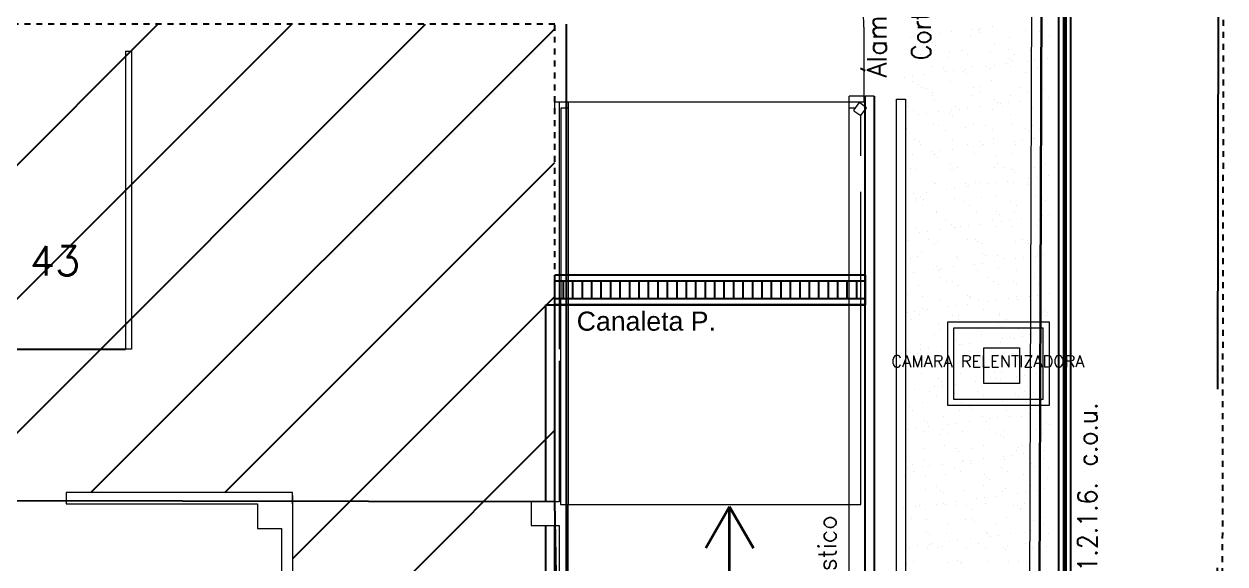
# Model space of a CAD drawing. Header units: millimetres. Extents: x 182 to 305, y 81 to 164.
# Drawn here: x 284.42 to 304.57, y 139.19 to 148.25 of the extents above; entities that cross this region are included whole.
import ezdxf

# ---------------------------------------------------------------- set-up
doc = ezdxf.new("R2010")
doc.units = ezdxf.units.MM
for name, pattern in [('ACAD_ISO04W100', [30.5, 24, -3, 0.5, -3]), ('ACAD_ISO10W100', [18.5, 12, -3, 0.5, -3]), ('DASHDOT', [1, 0.5, -0.25, 0, -0.25]), ('Hidden', [7.14375, 4.7625, -2.38125])]:
    doc.linetypes.add(name, pattern=pattern)
for name, color, linetype in [('-03-IS-PLUV', 7, 'Continuous'), ('00SILUETA', 7, 'Continuous'), ('Lineas Lotes', 7, 'DASHDOT'), ('Lineas Proyecciones', 7, 'Hidden'), ('reja', 7, 'Continuous'), ('Relleno muros', 7, 'Continuous'), ('solado h verde', 7, 'Continuous'), ('TIERRA', 7, 'Continuous')]:
    doc.layers.add(name, color=color, linetype=linetype)
for name, color, linetype, lineweight in [('A-----NPP', 7, 'Continuous', 9), ('A-----TEP', 7, 'Continuous', 9), ('A-AREAIDM', 7, 'Continuous', 18), ('A-AREALIM', 7, 'Continuous', 9), ('A-FLOROTM', 7, 'Continuous', 9), ('A-FLORSTM', 7, 'Continuous', 9), ('A-WALL', 7, 'Continuous', 9), ('BLOCK 019', 7, 'Continuous', 9), ('C-PKNGCTM', 7, 'Continuous', 9), ('G-PLANOTM', 7, 'Continuous', 9), ('OBSERVACIONES', 7, 'Continuous', 25), ('S-COLSPRM', 7, 'Continuous', 9)]:
    doc.layers.add(name, color=color, linetype=linetype, lineweight=lineweight)
doc.styles.add('NUEVOLOCALES', font='romans.shx')
doc.styles.add('PANROMAN', font='arial.ttf', dxfattribs={"height": 0.4})
doc.styles.get("Standard").update_dxf_attribs({"font": 'txt.shx'})

msp = doc.modelspace()

# ---------------------------------------------------------------- linework, layer by layer
at = {"layer": '-03-IS-PLUV', "color": 252, "linetype": 'Continuous'}
for p, q in [((293.325194, 143.634917), (293.325194, 144.034917)), ((298.531104, 144.034917), (293.325194, 144.034917)), ((293.325194, 143.634917), (293.325194, 144.034917)), ((298.531104, 144.034917), (293.325194, 144.034917)), ((298.531104, 143.934917), (293.325194, 143.934917)), ((298.531104, 143.934917), (293.325194, 143.934917)), ((293.469768, 143.634917), (293.469768, 143.934917)), ((293.469768, 143.634917), (293.469768, 143.934917)), ((293.628518, 143.634917), (293.628518, 143.934917)), ((293.628518, 143.634917), (293.628518, 143.934917)), ((293.787268, 143.634917), (293.787268, 143.934917)), ((293.787268, 143.634917), (293.787268, 143.934917)), ((293.946018, 143.634917), (293.946018, 143.934917)), ((293.946018, 143.634917), (293.946018, 143.934917)), ((294.104768, 143.634917), (294.104768, 143.934917)), ((294.104768, 143.634917), (294.104768, 143.934917)), ((294.263518, 143.634917), (294.263518, 143.934917)), ((294.263518, 143.634917), (294.263518, 143.934917)), ((294.422268, 143.634917), (294.422268, 143.934917)), ((294.422268, 143.634917), (294.422268, 143.934917)), ((294.581018, 143.634917), (294.581018, 143.934917)), ((294.581018, 143.634917), (294.581018, 143.934917)), ((294.739768, 143.634917), (294.739768, 143.934917)), ((294.739768, 143.634917), (294.739768, 143.934917)), ((294.898518, 143.634917), (294.898518, 143.934917)), ((294.898518, 143.634917), (294.898518, 143.934917)), ((295.057268, 143.634917), (295.057268, 143.934917)), ((295.057268, 143.634917), (295.057268, 143.934917)), ((295.216018, 143.634917), (295.216018, 143.934917)), ((295.216018, 143.634917), (295.216018, 143.934917)), ((295.374768, 143.634917), (295.374768, 143.934917)), ((295.374768, 143.634917), (295.374768, 143.934917)), ((295.533518, 143.634917), (295.533518, 143.934917)), ((295.533518, 143.634917), (295.533518, 143.934917)), ((295.692268, 143.634917), (295.692268, 143.934917)), ((295.692268, 143.634917), (295.692268, 143.934917)), ((295.851018, 143.634917), (295.851018, 143.934917)), ((295.851018, 143.634917), (295.851018, 143.934917)), ((296.009768, 143.634917), (296.009768, 143.934917)), ((296.009768, 143.634917), (296.009768, 143.934917)), ((296.168518, 143.634917), (296.168518, 143.934917)), ((296.168518, 143.634917), (296.168518, 143.934917)), ((296.327268, 143.634917), (296.327268, 143.934917)), ((296.327268, 143.634917), (296.327268, 143.934917)), ((296.486018, 143.634917), (296.486018, 143.934917)), ((296.486018, 143.634917), (296.486018, 143.934917)), ((296.644768, 143.634917), (296.644768, 143.934917)), ((296.644768, 143.634917), (296.644768, 143.934917)), ((296.803518, 143.634917), (296.803518, 143.934917)), ((296.803518, 143.634917), (296.803518, 143.934917)), ((296.962268, 143.634917), (296.962268, 143.934917)), ((296.962268, 143.634917), (296.962268, 143.934917)), ((297.121018, 143.634917), (297.121018, 143.934917)), ((297.121018, 143.634917), (297.121018, 143.934917)), ((297.279768, 143.634917), (297.279768, 143.934917)), ((297.279768, 143.634917), (297.279768, 143.934917)), ((297.438518, 143.634917), (297.438518, 143.934917)), ((297.438518, 143.634917), (297.438518, 143.934917)), ((297.597268, 143.634917), (297.597268, 143.934917)), ((297.597268, 143.634917), (297.597268, 143.934917)), ((297.756018, 143.634917), (297.756018, 143.934917)), ((297.756018, 143.634917), (297.756018, 143.934917)), ((297.914768, 143.634917), (297.914768, 143.934917)), ((297.914768, 143.634917), (297.914768, 143.934917)), ((298.073518, 143.634917), (298.073518, 143.934917)), ((298.073518, 143.634917), (298.073518, 143.934917)), ((298.232268, 143.634917), (298.232268, 143.934917)), ((298.232268, 143.634917), (298.232268, 143.934917)), ((298.391018, 143.634917), (298.391018, 143.934917)), ((298.391018, 143.634917), (298.391018, 143.934917)), ((298.531104, 144.034917), (298.531104, 143.634917)), ((298.531104, 144.034917), (298.531104, 143.634917)), ((293.325194, 143.534917), (293.325194, 143.634917)), ((298.531104, 143.634917), (293.325194, 143.634917)), ((293.325194, 143.534917), (293.325194, 143.634917)), ((298.531104, 143.634917), (293.325194, 143.634917)), ((293.325194, 143.536647), (298.531104, 143.536647)), ((293.325194, 143.536647), (298.531104, 143.536647)), ((298.531104, 143.534917), (293.325194, 143.534917)), ((298.531104, 143.534917), (293.325194, 143.534917)), ((298.531104, 143.634917), (298.531104, 143.534917)), ((298.531104, 143.634917), (298.531104, 143.534917))]:
    msp.add_line(p, q, dxfattribs=at)
at = {"linetype": 'ACAD_ISO10W100'}
msp.add_line((304.3478, 86.621522), (304.483929, 160.881522), dxfattribs=at)
at = {"color": 252}
for p, q in [((298.531104, 128.23174), (298.531104, 147.038646)), ((298.681104, 147.035737), (298.681104, 128.08174)), ((293.175194, 140.23174), (293.175194, 143.536647)), ((293.175194, 143.536647), (293.325194, 143.536647)), ((293.175194, 143.536647), (293.325194, 143.536647)), ((293.325194, 140.23174), (293.325194, 143.536647)), ((293.175194, 128.23174), (293.175194, 139.83174)), ((293.325194, 128.23174), (293.325194, 139.83174))]:
    msp.add_line(p, q, dxfattribs=at)
at = {"layer": '00SILUETA', "color": 252, "lineweight": 9}
for p, q in [((299.920609, 141.847985), (299.920609, 143.247985)), ((299.920609, 143.247985), (301.620609, 143.247985)), ((300.020609, 141.947985), (300.020609, 143.147985)), ((300.020609, 143.147985), (301.520609, 143.147985)), ((301.520609, 141.947985), (301.520609, 143.147985)), ((301.620609, 143.247985), (301.620609, 141.847985)), ((300.520609, 142.214685), (300.520609, 142.814685)), ((300.520609, 142.814685), (301.120609, 142.814685)), ((301.120609, 142.814685), (301.120609, 142.214685)), ((301.120609, 142.214685), (300.520609, 142.214685)), ((301.520609, 141.947985), (300.020609, 141.947985)), ((301.620609, 141.847985), (299.920609, 141.847985))]:
    msp.add_line(p, q, dxfattribs=at)
at = {"layer": 'A-----NPP', "color": 252, "lineweight": 18}
for p, q in [((293.548601, 146.935737), (293.548601, 140.184648)), ((298.261104, 146.935737), (293.548601, 146.935737)), ((298.261104, 140.184648), (298.261104, 146.935737)), ((298.261104, 140.184648), (298.261104, 146.935737)), ((293.548601, 140.184648), (298.261104, 140.184648)), ((293.548601, 140.184648), (298.261104, 140.184648))]:
    msp.add_line(p, q, dxfattribs=at)
at = {"layer": 'A-----NPP', "color": 252, "lineweight": 35}
for p, q in [((296.255621, 140.144648), (295.855621, 139.451828)), ((296.255621, 140.144648), (295.855621, 139.451828)), ((296.255621, 128.23174), (296.255621, 140.144648)), ((296.255621, 140.144648), (296.655621, 139.451828)), ((296.255621, 140.144648), (296.655621, 139.451828))]:
    msp.add_line(p, q, dxfattribs=at)
at = {"layer": 'A-AREALIM', "color": 252}
msp.add_line((293.548601, 128.23174), (293.548601, 140.184648), dxfattribs=at)
at = {"layer": 'A-FLOROTM', "color": 252}
for p, q in [((298.511104, 148.193086), (298.511104, 146.935737)), ((293.548601, 146.935737), (293.395194, 146.935737)), ((293.395194, 146.935737), (293.395194, 142.793656)), ((298.511104, 146.935737), (298.261104, 146.935737)), ((298.511104, 146.935737), (298.261104, 146.935737)), ((298.511104, 147.035737), (298.531104, 147.035737)), ((298.511104, 147.035737), (298.531104, 147.035737)), ((293.425194, 146.835737), (293.425194, 143.635193)), ((293.548601, 146.835737), (293.425194, 146.835737)), ((298.360487, 146.835737), (298.261104, 146.835737)), ((298.360487, 146.835737), (298.261104, 146.835737)), ((298.461104, 146.033596), (298.461104, 146.716554)), ((298.461104, 146.033596), (298.461104, 146.716554)), ((298.461104, 143.635193), (298.461104, 145.433336)), ((298.461104, 143.635193), (298.461104, 145.433336)), ((293.418149, 143.635193), (293.418149, 140.184648)), ((293.548601, 143.635193), (293.418149, 143.635193)), ((293.425194, 143.635193), (293.548601, 143.635193)), ((298.461104, 143.635193), (298.261104, 143.635193)), ((298.261104, 143.635193), (298.461104, 143.635193)), ((298.461104, 140.184648), (298.461104, 143.635193)), ((298.461104, 140.184648), (298.461104, 143.635193)), ((286.121073, 142.793656), (283.722673, 142.793656)), ((293.395194, 142.593656), (293.395194, 140.23174)), ((293.395194, 140.23174), (293.325194, 140.23174)), ((293.395194, 140.23174), (293.325194, 140.23174)), ((293.418149, 140.184648), (293.548601, 140.184648)), ((298.261104, 140.184648), (298.461104, 140.184648)), ((298.261104, 140.184648), (298.461104, 140.184648)), ((293.325194, 139.83174), (293.395194, 139.83174)), ((293.395194, 139.83174), (293.395194, 128.23174))]:
    msp.add_line(p, q, dxfattribs=at)
msp.add_arc((293.461104, 148.194648), 5.05, 0, 89.033757, dxfattribs=at)
at = {"layer": 'A-FLORSTM', "color": 252}
for p, q in [((293.548601, 146.935737), (293.325194, 146.935737)), ((293.325194, 146.784543), (293.325194, 146.935737)), ((298.511104, 147.035737), (298.261104, 147.035737)), ((298.261104, 146.935737), (298.261104, 147.035737)), ((298.511104, 147.035737), (298.261104, 147.035737)), ((298.261104, 146.935737), (298.261104, 147.035737)), ((298.531104, 146.935737), (298.261104, 146.935737)), ((298.531104, 146.935737), (298.261104, 146.935737)), ((298.261104, 128.23174), (298.261104, 140.184648)), ((298.261104, 128.23174), (298.261104, 140.184648))]:
    msp.add_line(p, q, dxfattribs=at)
at = {"layer": 'A-WALL', "color": 252}
for p, q in [((301.256806, 127.945421), (301.347196, 154.505268)), ((301.256806, 127.945421), (301.347196, 154.505268)), ((301.497195, 154.504758), (301.406806, 127.944911)), ((298.531104, 146.859082), (298.531104, 147.035737)), ((298.681104, 147.035737), (298.531104, 147.035737)), ((298.531104, 146.859082), (298.531104, 147.035737)), ((298.681104, 147.035737), (298.531104, 147.035737)), ((298.681104, 147.035737), (298.681104, 128.08174)), ((298.681104, 147.035737), (298.681104, 128.08174)), ((298.531104, 128.23174), (298.531104, 146.812901)), ((298.531104, 128.23174), (298.531104, 146.812901))]:
    msp.add_line(p, q, dxfattribs=at)
at = {"layer": 'A-WALL', "color": 252, "lineweight": 18}
for p, q in [((301.517195, 154.50469), (301.426805, 127.944843)), ((288.923506, 140.384648), (285.123634, 140.384648)), ((285.123634, 140.384648), (285.123634, 140.194648)), ((288.923506, 140.194648), (288.923506, 140.384648)), ((288.926101, 128.26674), (288.926101, 140.334648)), ((285.123634, 140.194648), (288.336101, 140.194648)), ((288.736101, 139.784648), (288.736101, 128.283744))]:
    msp.add_line(p, q, dxfattribs=at)
at = {"layer": 'BLOCK 019', "color": 252, "ltscale": 5}
for p, q in [((299.056106, 146.988646), (299.206106, 146.988646)), ((299.056106, 120.514856), (299.056106, 146.988646)), ((299.056106, 146.988646), (299.206106, 146.988646)), ((299.056106, 120.514856), (299.056106, 146.988646)), ((299.206106, 146.988646), (299.206106, 120.514856)), ((299.206106, 146.988646), (299.206106, 120.514856))]:
    msp.add_line(p, q, dxfattribs=at)
at = {"layer": 'C-PKNGCTM', "color": 252}
for p, q in [((286.121073, 147.793656), (286.222673, 147.793656)), ((286.121073, 147.793656), (286.121073, 142.793656)), ((286.222673, 147.793656), (286.222673, 142.793656)), ((286.222673, 142.793656), (286.121073, 142.793656))]:
    msp.add_line(p, q, dxfattribs=at)
at = {"layer": 'C-PKNGCTM', "color": 252, "lineweight": 25}
msp.add_line((283.722673, 142.793656), (286.121073, 142.793656), dxfattribs=at)
at = {"layer": 'G-PLANOTM', "color": 252}
for p, q in [((298.423802, 146.922883), (298.341512, 146.80962)), ((298.423802, 146.922883), (298.341512, 146.80962)), ((298.439802, 146.925417), (298.423802, 146.922883)), ((298.439802, 146.925417), (298.423802, 146.922883)), ((298.553064, 146.843127), (298.439802, 146.925417)), ((298.553064, 146.843127), (298.439802, 146.925417)), ((298.341512, 146.80962), (298.344046, 146.793621)), ((298.341512, 146.80962), (298.344046, 146.793621)), ((298.344046, 146.793621), (298.457309, 146.711331)), ((298.344046, 146.793621), (298.457309, 146.711331)), ((298.457309, 146.711331), (298.553064, 146.843127)), ((298.457309, 146.711331), (298.553064, 146.843127))]:
    msp.add_line(p, q, dxfattribs=at)
at = {"layer": 'Lineas Lotes', "color": 252, "linetype": 'ACAD_ISO04W100', "ltscale": 4e-05}
for p, q in [((301.978592, 160.877005), (301.978592, 84.162828)), ((304.43277, 86.617005), (304.568899, 160.877005))]:
    msp.add_line(p, q, dxfattribs=at)
at = {"layer": 'Lineas Proyecciones', "color": 252, "linetype": 'Hidden', "ltscale": 0.00015}
msp.add_line((293.325194, 148.244648), (205.886006, 148.244648), dxfattribs=at)
at = {"layer": 'Lineas Proyecciones', "color": 252, "linetype": 'Hidden', "ltscale": 0.005}
msp.add_line((293.325194, 143.534917), (293.325194, 148.244648), dxfattribs=at)
at = {"layer": 'Lineas Proyecciones', "color": 252, "linetype": 'Hidden', "ltscale": 50}
msp.add_line((293.521101, 128.23174), (293.521101, 148.244648), dxfattribs=at)
at = {"layer": 'reja', "color": 252}
for p, q in [((301.778593, 128.527043), (301.778593, 160.717443)), ((301.858594, 160.717443), (301.858594, 128.527043)), ((301.878594, 160.717443), (301.878594, 128.527043)), ((301.898594, 160.717443), (301.898594, 128.527043)), ((301.978592, 160.717443), (301.978592, 128.527043))]:
    msp.add_line(p, q, dxfattribs=at)
at = {"layer": 'Relleno muros', "color": 252, "linetype": 'Continuous', "ltscale": 10}
for p, q in [((278.803632, 140.384648), (286.663632, 148.244648)), ((281.049403, 140.384648), (288.909403, 148.244648)), ((283.295175, 140.384648), (291.155175, 148.244648)), ((285.540946, 140.384648), (293.325194, 148.168897)), ((287.786717, 140.384648), (293.325194, 145.923126)), ((288.926101, 139.278262), (293.325194, 143.677355)), ((288.926101, 137.03249), (293.325194, 141.431584))]:
    msp.add_line(p, q, dxfattribs=at)
at = {"layer": 'S-COLSPRM', "color": 252}
for p, q in [((288.336101, 140.194648), (288.336101, 139.784648)), ((293.325194, 140.23174), (292.925194, 140.23174)), ((292.925194, 140.23174), (292.925194, 139.83174)), ((293.325194, 140.23174), (292.925194, 140.23174)), ((292.925194, 140.23174), (292.925194, 139.83174)), ((293.325194, 139.83174), (293.325194, 140.23174)), ((293.325194, 139.83174), (293.325194, 140.23174)), ((288.336101, 139.784648), (288.736101, 139.784648)), ((292.925194, 139.83174), (293.325194, 139.83174)), ((292.925194, 139.83174), (293.325194, 139.83174))]:
    msp.add_line(p, q, dxfattribs=at)
at = {"layer": 'solado h verde', "color": 252, "linetype": 'Continuous'}
for p, q in [((299.411969, 148.161417), (299.411969, 148.161417)), ((299.641512, 148.131348), (299.641512, 148.131348)), ((299.984152, 148.115296), (299.984152, 148.115296)), ((300.329155, 148.160717), (300.329155, 148.160717)), ((300.428338, 148.152686), (300.428338, 148.152686)), ((300.432504, 148.132785), (300.432504, 148.132785)), ((300.461364, 148.178123), (300.461364, 148.178123)), ((300.475155, 148.109786), (300.475155, 148.109786)), ((300.667862, 148.205309), (300.667862, 148.205309)), ((301.223496, 148.134222), (301.223496, 148.134222)), ((301.459688, 148.130228), (301.459688, 148.130228)), ((299.300441, 148.025284), (299.300441, 148.025284)), ((299.631572, 148.022683), (299.631572, 148.022683)), ((299.645444, 148.070705), (299.645444, 148.070705)), ((299.664781, 147.929757), (299.664781, 147.929757)), ((299.777653, 148.08811), (299.777653, 148.08811)), ((300.29644, 148.031163), (300.29644, 148.031163)), ((300.696132, 147.907298), (300.696132, 147.907298)), ((300.946195, 148.028047), (300.946195, 148.028047)), ((301.632222, 148.052763), (301.632222, 148.052763)), ((299.304115, 147.771416), (299.304115, 147.771416)), ((299.35394, 147.809196), (299.35394, 147.809196)), ((299.46105, 147.740959), (299.46105, 147.740959)), ((299.711599, 147.886857), (299.711599, 147.886857)), ((299.95387, 147.7683), (299.95387, 147.7683)), ((300.144932, 147.810634), (300.144932, 147.810634)), ((300.252043, 147.742396), (300.252043, 147.742396)), ((300.639897, 147.793016), (300.639897, 147.793016)), ((300.935924, 147.812071), (300.935924, 147.812071)), ((301.043035, 147.743834), (301.043035, 147.743834)), ((301.304765, 147.801497), (301.304765, 147.801497)), ((299.647572, 147.533269), (299.647572, 147.533269)), ((299.932575, 147.684369), (299.932575, 147.684369)), ((300.31244, 147.54175), (300.31244, 147.54175)), ((300.563342, 147.533904), (300.563342, 147.533904)), ((300.695551, 147.55131), (300.695551, 147.55131)), ((300.902049, 147.578496), (300.902049, 147.578496)), ((300.948944, 147.675638), (300.948944, 147.675638)), ((300.962195, 147.538634), (300.962195, 147.538634)), ((300.995761, 147.632738), (300.995761, 147.632738)), ((301.247052, 147.623916), (301.247052, 147.623916)), ((301.379261, 147.641322), (301.379261, 147.641322)), ((301.585759, 147.668508), (301.585759, 147.668508)), ((299.195921, 147.35388), (299.195921, 147.35388)), ((299.32813, 147.371285), (299.32813, 147.371285)), ((299.534628, 147.398471), (299.534628, 147.398471)), ((299.846649, 147.495306), (299.846649, 147.495306)), ((299.879631, 147.443892), (299.879631, 147.443892)), ((300.01184, 147.461297), (300.01184, 147.461297)), ((300.185388, 147.452709), (300.185388, 147.452709)), ((300.218339, 147.488483), (300.218339, 147.488483)), ((300.232205, 147.409809), (300.232205, 147.409809)), ((300.637641, 147.496743), (300.637641, 147.496743)), ((300.655897, 147.303603), (300.655897, 147.303603)), ((301.216738, 147.43025), (301.216738, 147.43025)), ((301.320765, 147.312084), (301.320765, 147.312084)), ((301.428634, 147.49818), (301.428634, 147.49818)), ((299.320116, 147.282003), (299.320116, 147.282003)), ((299.421831, 147.22978), (299.421831, 147.22978)), ((299.468648, 147.18688), (299.468648, 147.18688)), ((299.559077, 147.173155), (299.559077, 147.173155)), ((299.666187, 147.104918), (299.666187, 147.104918)), ((299.96987, 147.278887), (299.96987, 147.278887)), ((300.350069, 147.174592), (300.350069, 147.174592)), ((300.453182, 147.207321), (300.453182, 147.207321)), ((300.45718, 147.106355), (300.45718, 147.106355)), ((301.141062, 147.176029), (301.141062, 147.176029)), ((301.248172, 147.107792), (301.248172, 147.107792)), ((301.46955, 147.198591), (301.46955, 147.198591)), ((301.516368, 147.155691), (301.516368, 147.155691)), ((299.663572, 147.043856), (299.663572, 147.043856)), ((299.689625, 146.984392), (299.689625, 146.984392)), ((300.328441, 147.052337), (300.328441, 147.052337)), ((300.705994, 146.975661), (300.705994, 146.975661)), ((300.752811, 146.932761), (300.752811, 146.932761)), ((300.797529, 146.907091), (300.797529, 146.907091)), ((300.929738, 146.924497), (300.929738, 146.924497)), ((300.978195, 147.04922), (300.978195, 147.04922)), ((301.136236, 146.951683), (301.136236, 146.951683)), ((301.481239, 146.997103), (301.481239, 146.997103)), ((301.613448, 147.014509), (301.613448, 147.014509)), ((299.260794, 146.857827), (299.260794, 146.857827)), ((299.336116, 146.79259), (299.336116, 146.79259)), ((299.430108, 146.727067), (299.430108, 146.727067)), ((299.562317, 146.744472), (299.562317, 146.744472)), ((299.768815, 146.771658), (299.768815, 146.771658)), ((299.942438, 146.752732), (299.942438, 146.752732)), ((299.985871, 146.789474), (299.985871, 146.789474)), ((299.989255, 146.709832), (299.989255, 146.709832)), ((300.051786, 146.859264), (300.051786, 146.859264)), ((300.113818, 146.817079), (300.113818, 146.817079)), ((300.246027, 146.834484), (300.246027, 146.834484)), ((300.452526, 146.86167), (300.452526, 146.86167)), ((300.671897, 146.81419), (300.671897, 146.81419)), ((300.842778, 146.860701), (300.842778, 146.860701)), ((300.973788, 146.730273), (300.973788, 146.730273)), ((301.336766, 146.82267), (301.336766, 146.82267)), ((299.679573, 146.554443), (299.679573, 146.554443)), ((299.764214, 146.537113), (299.764214, 146.537113)), ((300.210231, 146.507344), (300.210231, 146.507344)), ((300.344441, 146.562923), (300.344441, 146.562923)), ((300.555206, 146.53855), (300.555206, 146.53855)), ((300.994196, 146.559807), (300.994196, 146.559807)), ((301.2266, 146.498614), (301.2266, 146.498614)), ((301.346199, 146.539987), (301.346199, 146.539987)), ((299.225698, 146.486903), (299.225698, 146.486903)), ((299.352116, 146.303177), (299.352116, 146.303177)), ((299.871325, 146.468876), (299.871325, 146.468876)), ((300.001871, 146.30006), (300.001871, 146.30006)), ((300.662317, 146.470313), (300.662317, 146.470313)), ((300.687898, 146.324777), (300.687898, 146.324777)), ((301.163925, 146.297684), (301.163925, 146.297684)), ((301.273417, 146.455714), (301.273417, 146.455714)), ((301.352766, 146.333257), (301.352766, 146.333257)), ((301.370423, 146.32487), (301.370423, 146.32487)), ((301.453309, 146.47175), (301.453309, 146.47175)), ((299.446675, 146.284415), (299.446675, 146.284415)), ((299.465931, 146.221785), (299.465931, 146.221785)), ((299.664295, 146.100254), (299.664295, 146.100254)), ((299.796504, 146.117659), (299.796504, 146.117659)), ((300.003002, 146.144845), (300.003002, 146.144845)), ((300.256923, 146.223222), (300.256923, 146.223222)), ((300.348005, 146.190266), (300.348005, 146.190266)), ((300.463044, 146.275684), (300.463044, 146.275684)), ((300.480215, 146.207672), (300.480215, 146.207672)), ((300.509861, 146.232784), (300.509861, 146.232784)), ((300.686713, 146.234858), (300.686713, 146.234858)), ((301.031716, 146.280278), (301.031716, 146.280278)), ((301.047916, 146.22466), (301.047916, 146.22466)), ((301.494394, 146.253226), (301.494394, 146.253226)), ((299.319292, 146.054833), (299.319292, 146.054833)), ((299.695573, 146.06503), (299.695573, 146.06503)), ((299.699487, 146.052755), (299.699487, 146.052755)), ((299.746305, 146.009855), (299.746305, 146.009855)), ((299.969351, 145.901071), (299.969351, 145.901071)), ((300.360441, 146.07351), (300.360441, 146.07351)), ((300.730838, 146.030296), (300.730838, 146.030296)), ((300.760344, 145.902508), (300.760344, 145.902508)), ((301.010196, 146.070394), (301.010196, 146.070394)), ((301.551336, 145.903945), (301.551336, 145.903945)), ((299.28547, 145.831397), (299.28547, 145.831397)), ((299.368116, 145.813763), (299.368116, 145.813763)), ((299.967281, 145.807367), (299.967281, 145.807367)), ((300.017871, 145.810647), (300.017871, 145.810647)), ((300.076462, 145.832834), (300.076462, 145.832834)), ((300.703898, 145.835363), (300.703898, 145.835363)), ((300.867454, 145.834271), (300.867454, 145.834271)), ((300.98365, 145.798636), (300.98365, 145.798636)), ((301.030467, 145.755736), (301.030467, 145.755736)), ((301.368766, 145.843844), (301.368766, 145.843844)), ((301.60461, 145.698057), (301.60461, 145.698057)), ((299.203725, 145.584438), (299.203725, 145.584438)), ((299.671068, 145.585743), (299.671068, 145.585743)), ((299.711573, 145.575616), (299.711573, 145.575616)), ((300.030691, 145.490846), (300.030691, 145.490846)), ((300.220094, 145.575707), (300.220094, 145.575707)), ((300.237189, 145.518032), (300.237189, 145.518032)), ((300.266911, 145.532807), (300.266911, 145.532807)), ((300.376441, 145.584097), (300.376441, 145.584097)), ((300.462061, 145.587181), (300.462061, 145.587181)), ((300.582192, 145.563453), (300.582192, 145.563453)), ((300.714402, 145.580859), (300.714402, 145.580859)), ((300.9209, 145.608045), (300.9209, 145.608045)), ((301.026196, 145.580981), (301.026196, 145.580981)), ((301.251444, 145.553249), (301.251444, 145.553249)), ((301.253053, 145.588618), (301.253053, 145.588618)), ((301.265903, 145.653465), (301.265903, 145.653465)), ((301.398112, 145.670871), (301.398112, 145.670871)), ((299.214772, 145.383429), (299.214772, 145.383429)), ((299.346981, 145.400834), (299.346981, 145.400834)), ((299.384117, 145.32435), (299.384117, 145.32435)), ((299.456537, 145.352778), (299.456537, 145.352778)), ((299.503354, 145.309878), (299.503354, 145.309878)), ((299.553479, 145.42802), (299.553479, 145.42802)), ((299.898482, 145.473441), (299.898482, 145.473441)), ((300.033872, 145.321234), (300.033872, 145.321234)), ((300.487888, 145.330319), (300.487888, 145.330319)), ((300.719898, 145.34595), (300.719898, 145.34595)), ((301.384767, 145.354431), (301.384767, 145.354431)), ((301.504256, 145.321589), (301.504256, 145.321589)), ((299.383496, 145.263592), (299.383496, 145.263592)), ((299.490607, 145.195355), (299.490607, 145.195355)), ((299.724331, 145.10739), (299.724331, 145.10739)), ((299.727574, 145.086203), (299.727574, 145.086203)), ((300.174489, 145.265029), (300.174489, 145.265029)), ((300.281599, 145.196792), (300.281599, 145.196792)), ((300.392442, 145.094684), (300.392442, 145.094684)), ((300.7407, 145.098659), (300.7407, 145.098659)), ((300.965481, 145.266467), (300.965481, 145.266467)), ((301.042197, 145.091567), (301.042197, 145.091567)), ((301.072592, 145.198229), (301.072592, 145.198229)), ((301.551074, 145.278689), (301.551074, 145.278689)), ((299.876205, 144.949702), (299.876205, 144.949702)), ((300.471376, 144.89122), (300.471376, 144.89122)), ((300.667198, 144.951139), (300.667198, 144.951139)), ((300.787517, 145.055759), (300.787517, 145.055759)), ((300.816379, 144.93664), (300.816379, 144.93664)), ((300.948589, 144.954046), (300.948589, 144.954046)), ((301.155087, 144.981232), (301.155087, 144.981232)), ((301.45819, 144.952576), (301.45819, 144.952576)), ((301.50009, 145.026652), (301.50009, 145.026652)), ((301.632299, 145.044058), (301.632299, 145.044058)), ((299.400117, 144.834937), (299.400117, 144.834937)), ((299.448959, 144.756616), (299.448959, 144.756616)), ((299.581168, 144.774021), (299.581168, 144.774021)), ((299.787666, 144.801207), (299.787666, 144.801207)), ((299.977143, 144.87573), (299.977143, 144.87573)), ((300.023961, 144.83283), (300.023961, 144.83283)), ((300.049872, 144.831821), (300.049872, 144.831821)), ((300.132669, 144.846628), (300.132669, 144.846628)), ((300.264878, 144.864034), (300.264878, 144.864034)), ((300.735899, 144.856537), (300.735899, 144.856537)), ((301.008494, 144.853271), (301.008494, 144.853271)), ((301.400767, 144.865017), (301.400767, 144.865017)), ((299.213587, 144.652801), (299.213587, 144.652801)), ((299.260404, 144.609901), (299.260404, 144.609901)), ((299.588633, 144.62755), (299.588633, 144.62755)), ((299.695744, 144.559313), (299.695744, 144.559313)), ((299.743574, 144.59679), (299.743574, 144.59679)), ((300.244937, 144.630342), (300.244937, 144.630342)), ((300.379626, 144.628988), (300.379626, 144.628988)), ((300.408442, 144.605271), (300.408442, 144.605271)), ((300.486737, 144.560751), (300.486737, 144.560751)), ((301.058197, 144.602154), (301.058197, 144.602154)), ((301.170618, 144.630425), (301.170618, 144.630425)), ((301.261306, 144.621612), (301.261306, 144.621612)), ((301.277729, 144.562188), (301.277729, 144.562188)), ((301.308123, 144.578712), (301.308123, 144.578712)), ((299.29035, 144.312223), (299.29035, 144.312223)), ((299.416117, 144.345524), (299.416117, 144.345524)), ((299.481381, 144.407413), (299.481381, 144.407413)), ((300.065872, 144.342407), (300.065872, 144.342407)), ((300.081343, 144.31366), (300.081343, 144.31366)), ((300.49775, 144.398682), (300.49775, 144.398682)), ((300.544567, 144.355782), (300.544567, 144.355782)), ((300.751899, 144.367124), (300.751899, 144.367124)), ((300.872335, 144.315097), (300.872335, 144.315097)), ((301.050566, 144.309827), (301.050566, 144.309827)), ((301.182776, 144.327233), (301.182776, 144.327233)), ((301.389274, 144.354419), (301.389274, 144.354419)), ((301.416767, 144.375604), (301.416767, 144.375604)), ((301.5291, 144.376224), (301.5291, 144.376224)), ((299.338143, 144.084382), (299.338143, 144.084382)), ((299.683146, 144.129803), (299.683146, 144.129803)), ((299.734193, 144.175753), (299.734193, 144.175753)), ((299.759574, 144.107377), (299.759574, 144.107377)), ((299.78101, 144.132853), (299.78101, 144.132853)), ((299.815355, 144.147208), (299.815355, 144.147208)), ((300.021853, 144.174394), (300.021853, 144.174394)), ((300.366856, 144.219815), (300.366856, 144.219815)), ((300.424442, 144.115857), (300.424442, 144.115857)), ((300.499065, 144.237221), (300.499065, 144.237221)), ((300.705563, 144.264407), (300.705563, 144.264407)), ((300.765544, 144.153294), (300.765544, 144.153294)), ((301.074197, 144.112741), (301.074197, 144.112741)), ((299.793771, 143.991509), (299.793771, 143.991509)), ((299.900881, 143.923272), (299.900881, 143.923272)), ((300.001987, 143.930365), (300.001987, 143.930365)), ((300.584763, 143.992946), (300.584763, 143.992946)), ((300.691874, 143.924709), (300.691874, 143.924709)), ((300.767899, 143.87771), (300.767899, 143.87771)), ((301.018356, 143.921635), (301.018356, 143.921635)), ((301.065173, 143.878735), (301.065173, 143.878735)), ((301.375755, 143.994383), (301.375755, 143.994383)), ((301.432767, 143.886191), (301.432767, 143.886191)), ((301.482866, 143.926146), (301.482866, 143.926146)), ((299.238431, 143.707436), (299.238431, 143.707436)), ((299.432118, 143.85611), (299.432118, 143.85611)), ((299.495488, 143.676181), (299.495488, 143.676181)), ((300.081872, 143.852994), (300.081872, 143.852994)), ((300.2548, 143.698705), (300.2548, 143.698705)), ((300.28648, 143.677618), (300.28648, 143.677618)), ((301.077472, 143.679055), (301.077472, 143.679055)), ((301.284753, 143.683014), (301.284753, 143.683014)), ((301.28615, 143.676247), (301.28615, 143.676247)), ((301.416963, 143.70042), (301.416963, 143.70042)), ((301.623461, 143.727606), (301.623461, 143.727606)), ((299.491243, 143.475776), (299.491243, 143.475776)), ((299.775575, 143.617963), (299.775575, 143.617963)), ((299.917333, 143.50299), (299.917333, 143.50299)), ((300.049542, 143.520395), (300.049542, 143.520395)), ((300.25604, 143.547581), (300.25604, 143.547581)), ((300.301617, 143.655805), (300.301617, 143.655805)), ((300.440443, 143.626444), (300.440443, 143.626444)), ((300.601043, 143.593002), (300.601043, 143.593002)), ((300.733252, 143.610408), (300.733252, 143.610408)), ((300.93975, 143.637594), (300.93975, 143.637594)), ((301.090198, 143.623328), (301.090198, 143.623328)), ((299.207916, 143.35403), (299.207916, 143.35403)), ((299.233622, 143.412978), (299.233622, 143.412978)), ((299.315026, 143.285793), (299.315026, 143.285793)), ((299.365832, 143.430383), (299.365832, 143.430383)), ((299.448118, 143.366697), (299.448118, 143.366697)), ((299.53806, 143.432876), (299.53806, 143.432876)), ((299.57233, 143.457569), (299.57233, 143.457569)), ((299.998908, 143.355467), (299.998908, 143.355467)), ((300.097873, 143.363581), (300.097873, 143.363581)), ((300.106019, 143.28723), (300.106019, 143.28723)), ((300.522593, 143.453317), (300.522593, 143.453317)), ((300.7839, 143.388297), (300.7839, 143.388297)), ((300.7899, 143.356904), (300.7899, 143.356904)), ((300.897011, 143.288667), (300.897011, 143.288667)), ((301.448768, 143.396778), (301.448768, 143.396778)), ((301.538962, 143.444587), (301.538962, 143.444587)), ((301.580893, 143.358341), (301.580893, 143.358341)), ((301.585779, 143.401687), (301.585779, 143.401687)), ((299.759037, 143.230388), (299.759037, 143.230388)), ((299.791575, 143.12855), (299.791575, 143.12855)), ((300.456443, 143.137031), (300.456443, 143.137031)), ((300.775406, 143.221657), (300.775406, 143.221657)), ((300.822223, 143.178757), (300.822223, 143.178757)), ((301.106198, 143.133914), (301.106198, 143.133914)), ((299.464118, 142.877284), (299.464118, 142.877284)), ((299.700625, 143.040139), (299.700625, 143.040139)), ((300.011849, 142.998728), (300.011849, 142.998728)), ((300.058667, 142.955828), (300.058667, 142.955828)), ((300.113873, 142.874168), (300.113873, 142.874168)), ((300.15152, 142.876177), (300.15152, 142.876177)), ((300.283729, 142.893583), (300.283729, 142.893583)), ((300.490227, 142.920769), (300.490227, 142.920769)), ((300.491617, 143.041576), (300.491617, 143.041576)), ((300.7999, 142.898884), (300.7999, 142.898884)), ((300.83523, 142.966189), (300.83523, 142.966189)), ((300.967439, 142.983595), (300.967439, 142.983595)), ((301.0432, 142.97627), (301.0432, 142.97627)), ((301.173937, 143.010781), (301.173937, 143.010781)), ((301.28261, 143.043014), (301.28261, 143.043014)), ((301.464768, 142.907364), (301.464768, 142.907364)), ((301.51894, 143.056201), (301.51894, 143.056201)), ((299.248293, 142.775799), (299.248293, 142.775799)), ((299.29511, 142.732899), (299.29511, 142.732899)), ((299.413053, 142.717988), (299.413053, 142.717988)), ((299.467809, 142.786165), (299.467809, 142.786165)), ((299.600019, 142.80357), (299.600019, 142.80357)), ((299.806517, 142.830756), (299.806517, 142.830756)), ((300.204045, 142.719425), (300.204045, 142.719425)), ((300.279643, 142.75334), (300.279643, 142.75334)), ((300.995038, 142.720862), (300.995038, 142.720862)), ((301.296012, 142.74461), (301.296012, 142.74461)), ((301.342829, 142.70171), (301.342829, 142.70171)), ((299.516087, 142.530411), (299.516087, 142.530411)), ((299.520164, 142.649751), (299.520164, 142.649751)), ((299.807575, 142.639137), (299.807575, 142.639137)), ((300.311156, 142.651188), (300.311156, 142.651188)), ((300.472443, 142.647618), (300.472443, 142.647618)), ((300.532456, 142.52168), (300.532456, 142.52168)), ((300.579273, 142.47878), (300.579273, 142.47878)), ((301.102148, 142.652625), (301.102148, 142.652625)), ((301.122198, 142.644501), (301.122198, 142.644501)), ((301.563806, 142.499222), (301.563806, 142.499222)), ((299.480119, 142.387871), (299.480119, 142.387871)), ((299.768899, 142.298751), (299.768899, 142.298751)), ((299.905762, 142.404098), (299.905762, 142.404098)), ((300.129873, 142.384754), (300.129873, 142.384754)), ((300.517916, 142.26677), (300.517916, 142.26677)), ((300.696755, 142.405535), (300.696755, 142.405535)), ((300.724414, 142.293956), (300.724414, 142.293956)), ((300.80025, 142.276292), (300.80025, 142.276292)), ((300.8159, 142.409471), (300.8159, 142.409471)), ((301.069417, 142.339376), (301.069417, 142.339376)), ((301.201626, 142.356782), (301.201626, 142.356782)), ((301.408124, 142.383968), (301.408124, 142.383968)), ((301.480768, 142.417951), (301.480768, 142.417951)), ((301.487747, 142.406972), (301.487747, 142.406972)), ((299.356994, 142.113931), (299.356994, 142.113931)), ((299.61819, 142.081946), (299.61819, 142.081946)), ((299.701997, 142.159352), (299.701997, 142.159352)), ((299.815716, 142.255851), (299.815716, 142.255851)), ((299.823576, 142.149724), (299.823576, 142.149724)), ((299.834206, 142.176757), (299.834206, 142.176757)), ((300.040704, 142.203943), (300.040704, 142.203943)), ((300.385707, 142.249364), (300.385707, 142.249364)), ((300.409183, 142.083383), (300.409183, 142.083383)), ((300.488444, 142.158204), (300.488444, 142.158204)), ((301.138198, 142.155088), (301.138198, 142.155088)), ((301.200175, 142.084821), (301.200175, 142.084821)), ((299.496119, 141.898457), (299.496119, 141.898457)), ((299.725301, 142.013709), (299.725301, 142.013709)), ((300.036693, 142.053363), (300.036693, 142.053363)), ((300.145874, 141.895341), (300.145874, 141.895341)), ((300.516293, 142.015146), (300.516293, 142.015146)), ((300.831901, 141.920057), (300.831901, 141.920057)), ((301.053062, 142.044633), (301.053062, 142.044633)), ((301.099879, 142.001733), (301.099879, 142.001733)), ((301.307286, 142.016584), (301.307286, 142.016584)), ((301.496769, 141.928538), (301.496769, 141.928538)), ((299.273137, 141.830434), (299.273137, 141.830434)), ((299.319907, 141.766619), (299.319907, 141.766619)), ((299.839576, 141.660311), (299.839576, 141.660311)), ((300.110899, 141.768056), (300.110899, 141.768056)), ((300.289505, 141.821703), (300.289505, 141.821703)), ((300.336323, 141.778803), (300.336323, 141.778803)), ((300.504444, 141.668791), (300.504444, 141.668791)), ((300.901892, 141.769493), (300.901892, 141.769493)), ((300.958601, 141.667143), (300.958601, 141.667143)), ((301.154199, 141.665675), (301.154199, 141.665675)), ((301.303604, 141.712563), (301.303604, 141.712563)), ((301.320856, 141.799245), (301.320856, 141.799245)), ((301.435813, 141.729969), (301.435813, 141.729969)), ((299.384682, 141.459932), (299.384682, 141.459932)), ((299.525949, 141.598774), (299.525949, 141.598774)), ((299.572766, 141.555874), (299.572766, 141.555874)), ((299.591181, 141.487118), (299.591181, 141.487118)), ((299.936184, 141.532539), (299.936184, 141.532539)), ((300.068393, 141.549945), (300.068393, 141.549945)), ((300.274891, 141.577131), (300.274891, 141.577131)), ((300.557299, 141.576315), (300.557299, 141.576315)), ((300.619894, 141.622551), (300.619894, 141.622551)), ((300.752103, 141.639957), (300.752103, 141.639957)), ((301.573668, 141.567585), (301.573668, 141.567585)), ((301.620485, 141.524685), (301.620485, 141.524685)), ((299.252473, 141.442527), (299.252473, 141.442527)), ((299.512119, 141.409044), (299.512119, 141.409044)), ((299.793743, 141.353386), (299.793743, 141.353386)), ((299.823327, 141.445904), (299.823327, 141.445904)), ((299.930438, 141.377667), (299.930438, 141.377667)), ((300.161874, 141.405928), (300.161874, 141.405928)), ((300.61432, 141.447342), (300.61432, 141.447342)), ((300.721431, 141.379105), (300.721431, 141.379105)), ((300.810112, 141.344656), (300.810112, 141.344656)), ((300.847901, 141.430644), (300.847901, 141.430644)), ((300.856929, 141.301756), (300.856929, 141.301756)), ((301.405312, 141.448779), (301.405312, 141.448779)), ((301.512423, 141.380542), (301.512423, 141.380542)), ((301.512769, 141.439125), (301.512769, 141.439125)), ((299.525044, 141.130577), (299.525044, 141.130577)), ((299.855576, 141.170897), (299.855576, 141.170897)), ((300.046555, 141.121726), (300.046555, 141.121726)), ((300.093372, 141.078826), (300.093372, 141.078826)), ((300.316037, 141.132014), (300.316037, 141.132014)), ((300.520444, 141.179378), (300.520444, 141.179378)), ((301.077906, 141.099268), (301.077906, 141.099268)), ((301.107029, 141.133451), (301.107029, 141.133451)), ((301.170199, 141.176262), (301.170199, 141.176262)), ((301.537791, 141.08575), (301.537791, 141.08575)), ((299.282999, 140.898797), (299.282999, 140.898797)), ((299.329816, 140.855897), (299.329816, 140.855897)), ((299.52812, 140.919631), (299.52812, 140.919631)), ((299.825368, 140.860305), (299.825368, 140.860305)), ((300.170371, 140.905726), (300.170371, 140.905726)), ((300.177874, 140.916515), (300.177874, 140.916515)), ((300.30258, 140.923132), (300.30258, 140.923132)), ((300.314349, 140.876338), (300.314349, 140.876338)), ((300.509078, 140.950318), (300.509078, 140.950318)), ((300.854081, 140.995738), (300.854081, 140.995738)), ((300.863901, 140.941231), (300.863901, 140.941231)), ((300.98629, 141.013144), (300.98629, 141.013144)), ((301.192788, 141.04033), (301.192788, 141.04033)), ((301.330718, 140.867608), (301.330718, 140.867608)), ((301.528769, 140.949711), (301.528769, 140.949711)), ((299.18555, 140.656768), (299.18555, 140.656768)), ((299.237472, 140.808426), (299.237472, 140.808426)), ((299.344583, 140.740188), (299.344583, 140.740188)), ((299.48666, 140.815714), (299.48666, 140.815714)), ((299.550793, 140.653409), (299.550793, 140.653409)), ((299.618869, 140.833119), (299.618869, 140.833119)), ((299.871576, 140.681484), (299.871576, 140.681484)), ((300.028465, 140.809863), (300.028465, 140.809863)), ((300.135575, 140.741626), (300.135575, 140.741626)), ((300.536445, 140.689965), (300.536445, 140.689965)), ((300.819457, 140.8113), (300.819457, 140.8113)), ((300.926568, 140.743063), (300.926568, 140.743063)), ((301.186199, 140.686848), (301.186199, 140.686848)), ((301.377535, 140.824708), (301.377535, 140.824708)), ((301.610449, 140.812737), (301.610449, 140.812737)), ((299.730182, 140.494535), (299.730182, 140.494535)), ((300.521174, 140.495972), (300.521174, 140.495972)), ((300.567162, 140.644678), (300.567162, 140.644678)), ((300.613979, 140.601778), (300.613979, 140.601778)), ((300.879902, 140.451818), (300.879902, 140.451818)), ((301.312166, 140.497409), (301.312166, 140.497409)), ((301.54477, 140.460298), (301.54477, 140.460298)), ((301.598512, 140.62222), (301.598512, 140.62222)), ((299.54412, 140.430218), (299.54412, 140.430218)), ((299.803605, 140.421749), (299.803605, 140.421749)), ((299.850422, 140.378849), (299.850422, 140.378849)), ((300.193875, 140.427101), (300.193875, 140.427101)), ((300.404558, 140.278913), (300.404558, 140.278913)), ((300.536767, 140.296319), (300.536767, 140.296319)), ((300.743265, 140.323505), (300.743265, 140.323505)), ((300.834955, 140.399291), (300.834955, 140.399291)), ((301.088268, 140.368925), (301.088268, 140.368925)), ((301.220477, 140.386331), (301.220477, 140.386331)), ((301.426975, 140.413517), (301.426975, 140.413517)), ((299.169346, 140.116294), (299.169346, 140.116294)), ((299.20155, 140.167355), (299.20155, 140.167355)), ((299.375844, 140.14348), (299.375844, 140.14348)), ((299.44261, 140.172384), (299.44261, 140.172384)), ((299.54972, 140.104147), (299.54972, 140.104147)), ((299.720847, 140.188901), (299.720847, 140.188901)), ((299.853056, 140.206306), (299.853056, 140.206306)), ((299.887577, 140.192071), (299.887577, 140.192071)), ((300.059555, 140.233492), (300.059555, 140.233492)), ((300.071399, 140.176361), (300.071399, 140.176361)), ((300.233602, 140.173821), (300.233602, 140.173821)), ((300.340713, 140.105584), (300.340713, 140.105584)), ((300.552445, 140.200551), (300.552445, 140.200551)), ((301.024594, 140.175258), (301.024594, 140.175258)), ((301.087768, 140.167631), (301.087768, 140.167631)), ((301.131705, 140.107021), (301.131705, 140.107021)), ((301.134585, 140.124731), (301.134585, 140.124731)), ((301.2022, 140.197435), (301.2022, 140.197435)), ((299.307843, 139.953432), (299.307843, 139.953432)), ((299.56012, 139.940805), (299.56012, 139.940805)), ((299.935319, 139.858493), (299.935319, 139.858493)), ((300.209875, 139.937688), (300.209875, 139.937688)), ((300.324211, 139.944701), (300.324211, 139.944701)), ((300.371029, 139.901801), (300.371029, 139.901801)), ((300.726311, 139.859931), (300.726311, 139.859931)), ((300.895902, 139.962404), (300.895902, 139.962404)), ((301.355562, 139.922243), (301.355562, 139.922243)), ((301.517304, 139.861368), (301.517304, 139.861368)), ((301.56077, 139.970885), (301.56077, 139.970885)), ((299.21755, 139.677941), (299.21755, 139.677941)), ((299.560655, 139.721772), (299.560655, 139.721772)), ((299.607472, 139.678872), (299.607472, 139.678872)), ((299.903577, 139.702658), (299.903577, 139.702658)), ((300.568445, 139.711138), (300.568445, 139.711138)), ((300.592005, 139.699313), (300.592005, 139.699313)), ((300.638745, 139.6521), (300.638745, 139.6521)), ((300.770954, 139.669506), (300.770954, 139.669506)), ((300.977452, 139.696692), (300.977452, 139.696692)), ((301.2182, 139.708022), (301.2182, 139.708022)), ((301.322455, 139.742112), (301.322455, 139.742112)), ((301.454664, 139.759518), (301.454664, 139.759518)), ((301.608374, 139.690583), (301.608374, 139.690583)), ((299.271324, 139.472076), (299.271324, 139.472076)), ((299.403533, 139.489481), (299.403533, 139.489481)), ((299.576121, 139.451391), (299.576121, 139.451391)), ((299.610031, 139.516667), (299.610031, 139.516667)), ((299.647747, 139.536342), (299.647747, 139.536342)), ((299.754858, 139.468105), (299.754858, 139.468105)), ((299.828449, 139.476384), (299.828449, 139.476384)), ((299.955034, 139.562088), (299.955034, 139.562088)), ((300.087243, 139.579494), (300.087243, 139.579494)), ((300.225875, 139.448275), (300.225875, 139.448275)), ((300.293742, 139.60668), (300.293742, 139.60668)), ((300.438739, 139.537779), (300.438739, 139.537779)), ((300.54585, 139.469542), (300.54585, 139.469542)), ((300.844818, 139.467654), (300.844818, 139.467654)), ((300.911902, 139.472991), (300.911902, 139.472991)), ((301.229732, 139.539216), (301.229732, 139.539216)), ((301.336842, 139.470979), (301.336842, 139.470979)), ((301.57677, 139.481472), (301.57677, 139.481472)), ((300.081261, 139.244724), (300.081261, 139.244724)), ((300.891635, 139.424754), (300.891635, 139.424754)), ((299.233551, 139.188528), (299.233551, 139.188528)), ((299.349464, 139.221014), (299.349464, 139.221014)), ((299.919577, 139.213244), (299.919577, 139.213244)), ((300.128078, 139.201824), (300.128078, 139.201824)), ((300.140456, 139.222452), (300.140456, 139.222452)), ((300.584446, 139.221725), (300.584446, 139.221725)), ((300.931449, 139.223889), (300.931449, 139.223889)), ((301.112612, 139.222266), (301.112612, 139.222266)), ((301.2342, 139.218609), (301.2342, 139.218609))]:
    msp.add_line(p, q, dxfattribs=at)
at = {"layer": 'TIERRA', "color": 252, "ltscale": 0.1}
for p, q in [((293.325194, 140.23174), (205.985956, 140.384648)), ((293.875247, 109.616536), (293.325194, 140.23174))]:
    msp.add_line(p, q, dxfattribs=at)

# ---------------------------------------------------------------- texts
at = {"layer": 'A-----TEP', "color": 252}
msp.add_text('43', height=0.491766, dxfattribs=at).set_placement((284.517452, 144.030168))
at = {"layer": 'A-AREAIDM', "color": 252, "lineweight": 9, "width": 0.9}
for s, p in [('Cortina Arbolea Decreto Nº 2170 / 08.-', (299.631078, 147.641784)), ('Reja h: 2.40 m. art. 1.2.1.6. c.o.u.', (302.421729, 134.490018))]:
    msp.add_text(s, height=0.324566, rotation=90, dxfattribs=at).set_placement(p)
at = {"layer": 'A-AREAIDM', "color": 252}
for s, height, p in [('Álamo Plateado', 0.324566, (298.887588, 147.354086)), ('Revestimiento Absorbente acustico', 0.29506, (298.042915, 132.926146))]:
    msp.add_text(s, height=height, rotation=90, dxfattribs=at).set_placement(p)
at = {"layer": 'A-AREAIDM', "color": 252, "style": 'PANROMAN'}
msp.add_text('Canaleta P.', height=0.32, dxfattribs=at).set_placement((293.691952, 143.10188))
at = {"layer": 'OBSERVACIONES', "color": 252, "style": 'NUEVOLOCALES'}
msp.add_text('CAMARA RELENTIZADORA', height=0.2, dxfattribs=at).set_placement((298.97139, 142.487674))

doc.saveas('drawing.dxf')
